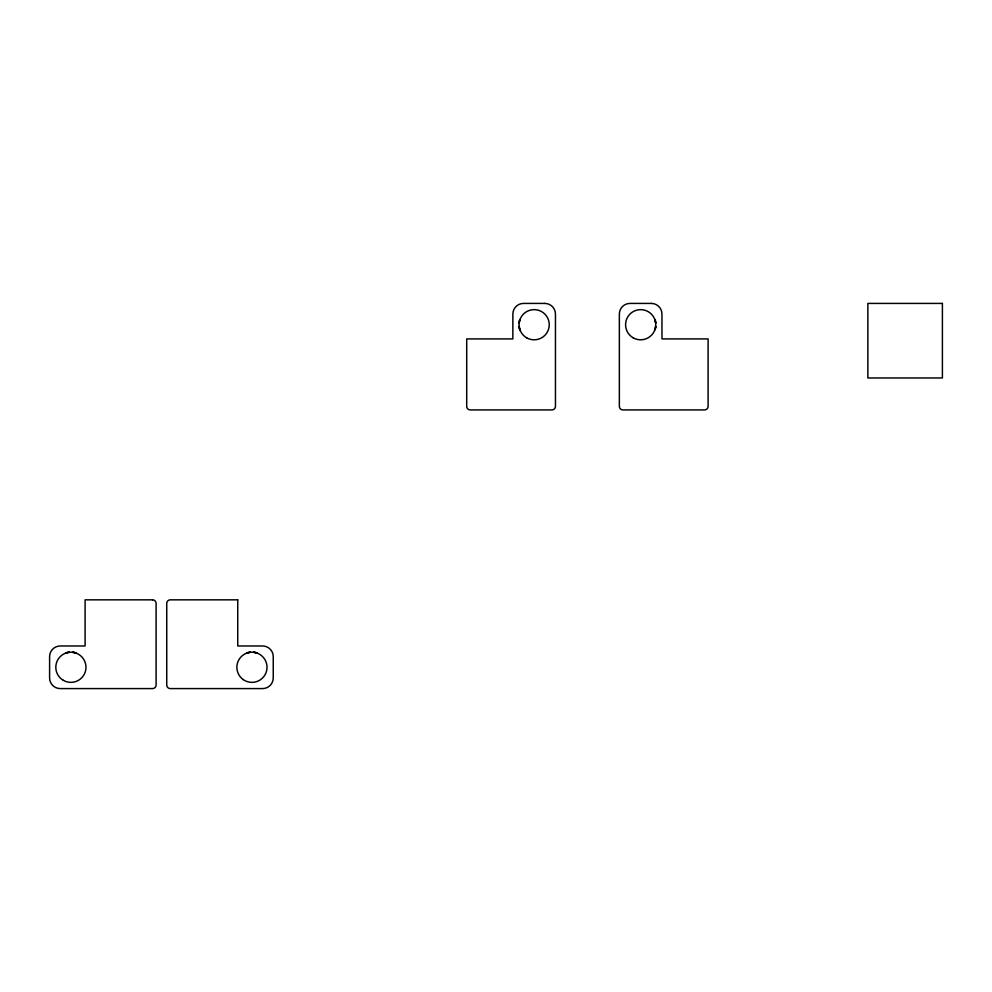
<?xml version="1.0" encoding="UTF-8"?>
<svg xmlns="http://www.w3.org/2000/svg" width="992" height="992" viewBox="0 0 992 992"><rect width="100%" height="100%" fill="white"/><g stroke="black" fill="none" stroke-linecap="round" stroke-linejoin="round"><path stroke-width="1.49" d="M519.176 322.946L520.031 319.436M655.638 326.492L654.794 330.001M65.621 653.145L69.13 652.302M246.661 653.145L250.17 652.302M253.716 652.302L257.226 653.145M72.676 652.302L76.186 653.145M654.794 319.436L655.638 322.946M520.019 329.976L519.176 326.492M253.766 652.042A3.633 0.905 6.8 0 1 256.68 652.798M247.206 652.798A3.633 0.905 -6.8 0 1 250.133 652.042M66.166 652.798A3.633 0.905 -6.8 0 1 69.08 652.042M72.714 652.042A3.633 0.905 6.8 0 1 75.628 652.798M518.928 322.896A3.633 0.905 -83.2 0 1 519.672 319.982M519.672 329.456A3.633 0.905 83.2 0 1 518.928 326.529M655.154 319.982A3.633 0.905 83.2 0 1 655.898 322.896M655.898 326.529A3.633 0.905 -83.2 0 1 655.154 329.456M544.806 303.416L523.516 303.416A10.652 10.652 0 0 0 512.864 314.067L512.864 338.917L466.711 338.917L466.711 406.36A3.546 3.546 0 0 0 470.258 409.919L551.912 409.919A3.546 3.546 0 0 0 555.458 406.36L555.458 314.067A10.652 10.652 0 0 0 544.806 303.416M651.31 303.416L630.007 303.416A10.652 10.652 0 0 0 619.355 314.067L619.355 406.36A3.546 3.546 0 0 0 622.914 409.919L704.556 409.919A3.546 3.546 0 0 0 708.102 406.36L708.102 338.917L661.962 338.917L661.962 314.067A10.652 10.652 0 0 0 651.31 303.416M942.4 303.416L867.851 303.416L867.851 377.964L942.4 377.964L942.4 303.416M152.545 599.838L85.101 599.838L85.101 645.978L60.252 645.978A10.652 10.652 0 0 0 49.6 656.63L49.6 677.933A10.652 10.652 0 0 0 60.252 688.584L152.545 688.584A3.546 3.546 0 0 0 156.091 685.038L156.091 603.384A3.546 3.546 0 0 0 152.545 599.838M237.745 599.838L170.302 599.838A3.546 3.546 0 0 0 166.743 603.384L166.743 685.038A3.546 3.546 0 0 0 170.302 688.584L262.595 688.584A10.652 10.652 0 0 0 273.246 677.933L273.246 656.63A10.652 10.652 0 0 0 262.595 645.978L237.745 645.978L237.745 599.838M243.263 679.619A15.091 15.091 0 0 0 266.972 668.633A15.091 15.091 0 0 0 245.607 653.592A15.091 15.091 0 0 0 243.263 679.619M63.352 680.351A15.091 15.091 0 0 0 85.982 667.281A15.091 15.091 0 0 0 63.352 654.212A15.091 15.091 0 0 0 63.352 680.351M526.616 337.788A15.091 15.091 0 0 0 549.246 324.719A15.091 15.091 0 0 0 526.616 311.649A15.091 15.091 0 0 0 526.616 337.788M633.119 337.788A15.091 15.091 0 0 0 655.749 324.719A15.091 15.091 0 0 0 633.119 311.649A15.091 15.091 0 0 0 633.119 337.788"/></g></svg>
